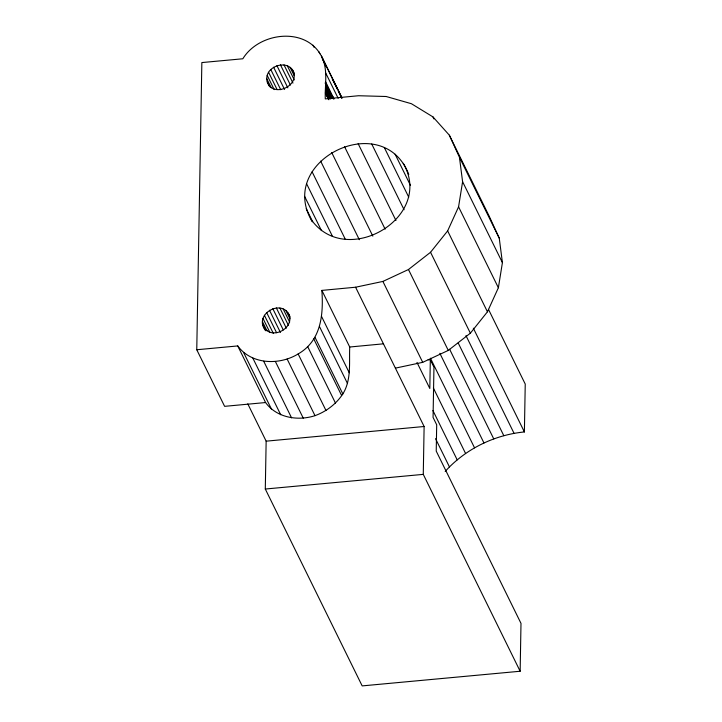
<?xml version="1.0" encoding="UTF-8"?>
<svg xmlns="http://www.w3.org/2000/svg" width="722" height="722" viewBox="0 0 722 722"><rect width="100%" height="100%" fill="white"/><g stroke="black" fill="none" stroke-linecap="round" stroke-linejoin="round"><path stroke-width="1.08" d="M449.337 135.176L459.445 157.279L462.594 181.727L458.569 206.835L447.64 230.896L430.547 252.276L408.471 269.514L382.895 281.427L355.585 287.221L321.877 290.406L349.728 347.011C349.024 362.76 351.578 379.835 342.842 393.941C336.19 404.04 326.335 411.531 315 415.664C297.897 421.26 276.589 417.794 265.588 402.542L224.614 406.342L196.763 349.746L201.853 62.57L242.836 58.771C259.153 31.939 306.67 26.29 321.795 56.885C328.23 69.89 324.792 84.889 325.279 98.905L358.518 95.737L386.18 96.504L411.414 103.715L432.956 116.901L449.337 135.176L489.146 216.077L499.263 238.188L502.413 262.637L498.379 287.744L487.449 311.805L470.365 333.185L448.281 350.414L422.713 362.336L395.394 368.13M428.146 359.718L430.321 359.773L433.958 367.155L433.065 417.406L436.693 424.789L436.232 451.115L520.995 623.375L520.147 671.243L362.173 685.9L265.299 489.029L266.147 441.169L247.79 403.86M196.763 349.746L237.737 345.937C251.446 364.709 279.486 365.458 298.15 353.942C321.335 340.685 323.519 314.467 321.877 290.406M520.147 671.243L423.272 474.372L424.121 426.503L355.585 287.221M430.321 359.773L429.816 388.49L416.982 362.408M445.185 471.439C465.446 449.021 494.371 434.888 524.389 431.937L525.237 384.068L488.478 309.359M292.32 69.772C301.796 84.961 273.196 98.806 267.239 81.893C262.763 66.162 289.856 57.327 294.314 73.815M265.669 330.748C252.168 314.205 283.556 296.85 290.1 317.12M312.247 221.672C275.542 160.618 383.129 107.984 408.787 174.462M349.728 347.011L383.436 343.825M266.147 441.169L424.121 426.503M265.299 489.029L423.272 474.372M331.578 96.116L333.429 97.244M311.254 219.659C346.154 268.909 434.545 217.539 403.309 163.334M264.18 327.716C272.952 340.676 296.381 326.849 288.114 313.077M325.55 83.292L333.013 98.309M459.445 157.279L499.263 238.188M432.956 116.901L433.949 118.922M462.594 181.727L502.413 262.637M458.569 206.835L498.379 287.744M447.64 230.896L487.449 311.805M395.115 154.201L410.547 185.554M473.334 328.176L524.389 431.937M384.348 147.604L408.733 197.16M430.547 252.276L470.365 333.185M371.731 144.003L404.076 209.741M465.979 335.64L514.064 433.353M321.434 56.099L341.993 97.921M321.795 56.885L341.939 97.849M318.853 51.713L319.846 53.735M322.328 58.789L326.308 66.875M332.273 79.005L337.255 89.113M338.248 91.134L341.723 98.21M312.987 45.188L313.989 47.21M325.739 73.057L338.167 98.327M458.208 343.004L503.812 435.682M358.13 143.633L395.954 220.499M325.577 81.803L334.033 98.986M325.559 82.75L333.519 98.923M325.117 82.976L332.508 98.075M325.514 85.458L331.985 98.598M325.487 87.2L330.956 98.318M325.46 88.95L330.432 99.058M325.423 90.53L329.403 98.607M325.405 91.793L328.889 98.869M325.387 92.687L328.871 99.753M325.378 93.165L328.366 99.23M449.625 349.231L493.749 438.895M408.471 269.514L448.281 350.414M344.475 146.53L385.133 229.163M439.842 353.302L483.957 442.956M290.145 67.435L294.125 75.521M331.687 152.495L372.841 236.13M287.311 65.765L294.278 79.916M430.429 358.184L474.544 447.839M284.008 64.881L292.961 83.075M280.461 64.836L290.415 85.052M276.923 65.639L287.861 87.876M382.895 281.427L422.713 362.336M433.371 388.012L465.591 453.497M320.649 161.114L359.321 239.704M273.62 67.236L284.558 89.474M270.777 69.511L280.732 89.727M268.602 72.317L277.058 89.501M432.902 410.502L457.197 459.86M267.239 75.467L274.198 89.618M266.77 78.725L271.246 87.822M312.103 171.8L345.324 239.307M267.239 81.893L269.595 86.766M435.546 438.669L449.427 466.881M306.633 183.83L332.418 236.229M304.621 196.384L321.48 230.643M306.2 208.604L312.644 221.708M321.425 316.191L349.277 372.796M319.693 326.994L347.544 383.59M314.991 337.336L342.842 393.941M313.754 338.889L341.605 395.485M307.644 346.533L335.495 403.129M285.984 310.695L289.964 318.781M283.186 308.98L289.648 322.12M279.901 308.05L288.358 325.234M276.364 307.951L286.318 328.167M298.15 353.942L326.001 410.538M272.817 308.7L283.268 329.927M269.496 310.252L280.434 332.49M266.626 312.491L276.571 332.707M287.148 359.069L315 415.664M264.396 315.27L273.358 333.465M262.979 318.402L269.947 332.553M262.456 321.669L266.932 330.766M262.862 324.846L265.353 329.9M275.407 361.56L303.258 418.155M263.71 361.244L291.562 417.839M252.862 358.148L280.714 414.744M243.594 352.471L271.445 409.076M237.737 345.937L265.588 402.542"/></g></svg>
